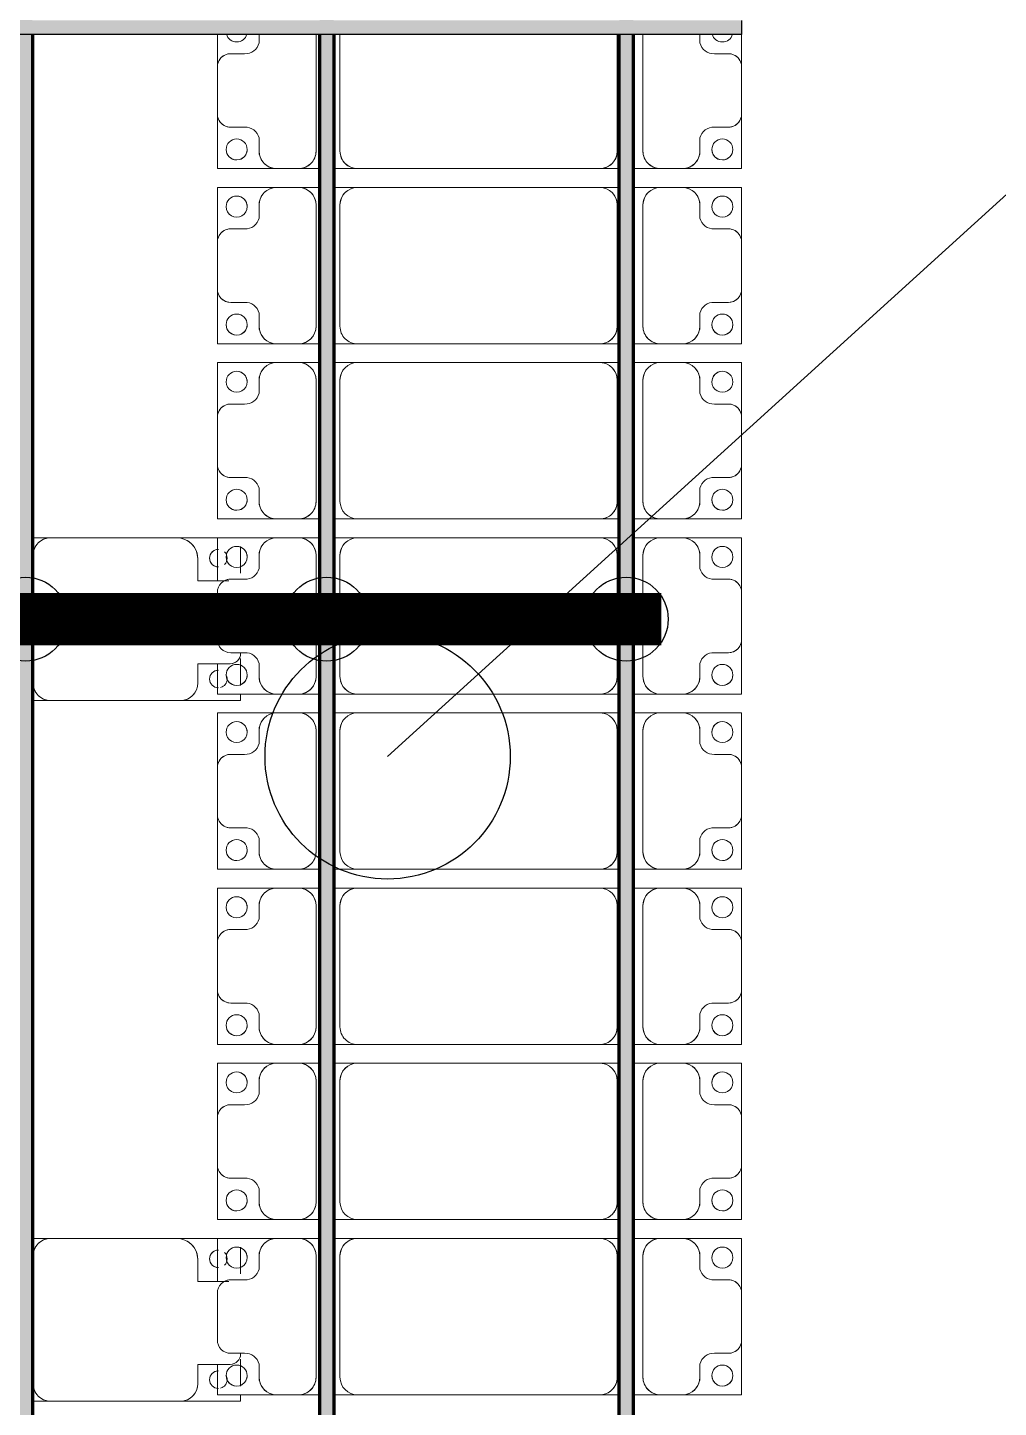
# Model space of a CAD drawing. Header units: millimetres. Extents: x -268744 to 115753, y -96240 to -10461.
# Drawn here: x 32876 to 35647, y -38566 to -34627 of the extents above; entities that cross this region are included whole.
import ezdxf

# ---------------------------------------------------------------- set-up
doc = ezdxf.new("R2010")
doc.units = ezdxf.units.MM
doc.layers.add('A-GENM', color=13, linetype='Continuous', lineweight=9)
doc.layers.add('S-BEAM', color=12, linetype='Continuous', lineweight=9)
for name, color, linetype in [('GC-BICH NEO', 6, 'Continuous'), ('GC-DAY NEO', 5, 'Continuous'), ('GC-HOP 40x60 GIA CUONG', 1, 'Continuous')]:
    doc.layers.add(name, color=color, linetype=linetype)

# ---------------------------------------------------------------- blocks, each defined once
blk = doc.blocks.new('Dầm C52 - Hộp 40x60-V24-KHUNG KẾT CẤU BÈ PIN 1')
at = {"layer": 'S-BEAM', "lineweight": 25}
blk.add_hatch(color=4, dxfattribs=at).paths.add_polyline_path([(-145811, -20), (145811, -20), (145811, 20), (-145811, 20)])
at = {"layer": 'S-BEAM', "color": 4, "lineweight": 25}
for p, q in [((145811, 20), (145811, -20)), ((145811, -20), (-145811, -20))]:
    blk.add_line(p, q, dxfattribs=at)
blk = doc.blocks.new('Dai phaodi lai - DẢI PHAO ĐI LẠI-V77-KHUNG KẾT CẤU BÈ PIN 1')
at = {"layer": 'A-GENM', "color": 7}
for p, q in [((14340.1, 748.4), (14433.1, 748.4)), ((14433.1, 748.4), (14340.1, 748.4)), ((14566.9, 748.4), (14433.1, 748.4)), ((14566.9, 748.4), (14723.2, 748.4)), ((14723.2, 748.4), (14566.9, 748.4)), ((14723.2, 748.4), (14723.2, 579.3)), ((14723.2, 579.3), (14723.2, 748.4)), ((14776.8, 748.4), (14933.1, 748.4)), ((14776.8, 579.3), (14776.8, 748.4)), ((14776.8, 748.4), (14776.8, 579.3)), ((14933.1, 748.4), (14776.8, 748.4)), ((15066.9, 748.4), (14933.1, 748.4)), ((15066.9, 748.4), (15223.2, 748.4)), ((15223.2, 748.4), (15066.9, 748.4)), ((15223.2, 748.4), (15223.2, 579.3)), ((15223.2, 579.3), (15223.2, 748.4)), ((15276.8, 748.4), (15433.1, 748.4)), ((15276.8, 579.3), (15276.8, 748.4)), ((15276.8, 748.4), (15276.8, 579.3)), ((15433.1, 748.4), (15276.8, 748.4)), ((15566.9, 748.4), (15433.1, 748.4)), ((15566.9, 748.4), (15723.2, 748.4)), ((15716.7, 748.4), (15566.9, 748.4)), ((15723.2, 748.4), (15723.2, 579.3)), ((15723.2, 579.3), (15723.2, 748.4)), ((15776.8, 748.4), (15933.1, 748.4)), ((15776.8, 579.3), (15776.8, 748.4)), ((15776.8, 748.4), (15776.8, 579.3)), ((15933.1, 748.4), (15776.8, 748.4)), ((16066.9, 748.4), (15933.1, 748.4)), ((16066.9, 748.4), (16223.2, 748.4)), ((16223.2, 748.4), (16066.9, 748.4)), ((16223.2, 748.4), (16223.2, 579.3)), ((16223.2, 579.3), (16223.2, 748.4)), ((16276.8, 748.4), (16433.1, 748.4)), ((16276.8, 579.3), (16276.8, 748.4)), ((16276.8, 748.4), (16276.8, 579.3)), ((16433.1, 748.4), (16276.8, 748.4)), ((16566.9, 748.4), (16433.1, 748.4)), ((16566.9, 748.4), (16723.2, 748.4)), ((16723.2, 748.4), (16566.9, 748.4)), ((16723.2, 748.4), (16723.2, 579.3)), ((16723.2, 579.3), (16723.2, 748.4)), ((16776.8, 748.4), (16933.1, 748.4)), ((16776.8, 579.3), (16776.8, 748.4)), ((16776.8, 748.4), (16776.8, 579.3)), ((16933.1, 748.4), (16776.8, 748.4)), ((17066.9, 748.4), (16933.1, 748.4)), ((17066.9, 748.4), (17223.2, 748.4)), ((17223.2, 748.4), (17066.9, 748.4)), ((17223.2, 748.4), (17223.2, 579.3)), ((17223.2, 579.3), (17223.2, 748.4)), ((17276.8, 748.4), (17433.1, 748.4)), ((17276.8, 579.3), (17276.8, 748.4)), ((17276.8, 748.4), (17276.8, 579.3)), ((17433.1, 748.4), (17276.8, 748.4)), ((17566.9, 748.4), (17433.1, 748.4)), ((17566.9, 748.4), (17723.2, 748.4)), ((17723.2, 748.4), (17566.9, 748.4)), ((17723.2, 748.4), (17723.2, 579.3)), ((17723.2, 579.3), (17723.2, 748.4)), ((17776.8, 748.4), (17933.1, 748.4)), ((17776.8, 579.3), (17776.8, 748.4)), ((17776.8, 748.4), (17776.8, 579.3)), ((17933.1, 748.4), (17776.8, 748.4)), ((18066.9, 748.4), (17933.1, 748.4)), ((18066.9, 748.4), (18223.2, 748.4)), ((18223.2, 748.4), (18066.9, 748.4)), ((18223.2, 748.4), (18223.2, 579.3)), ((18223.2, 579.3), (18223.2, 748.4)), ((14395.1, 710.4), (14395.1, 670.7)), ((14604.9, 670.7), (14604.9, 710.4)), ((14895.1, 710.4), (14895.1, 670.7)), ((15104.9, 670.7), (15104.9, 710.4)), ((15395.1, 710.4), (15395.1, 670.7)), ((15604.9, 670.7), (15604.9, 710.4)), ((15895.1, 710.4), (15895.1, 670.7)), ((16104.9, 670.7), (16104.9, 710.4)), ((16395.1, 710.4), (16395.1, 670.7)), ((16604.9, 670.7), (16604.9, 710.4)), ((16895.1, 710.4), (16895.1, 670.7)), ((17104.9, 670.7), (17104.9, 710.4)), ((17395.1, 710.4), (17395.1, 670.7)), ((17604.9, 670.7), (17604.9, 710.4)), ((17895.1, 710.4), (17895.1, 670.7)), ((18104.9, 670.7), (18104.9, 710.4)), ((14364.3, 629.3), (14340.1, 629.3)), ((14673.2, 629.3), (14635.7, 629.3)), ((14864.3, 629.3), (14826.8, 629.3)), ((15173.2, 629.3), (15135.7, 629.3)), ((15364.3, 629.3), (15326.8, 629.3)), ((15673.2, 629.3), (15635.7, 629.3)), ((15864.3, 629.3), (15826.8, 629.3)), ((16173.2, 629.3), (16135.7, 629.3)), ((16364.3, 629.3), (16326.8, 629.3)), ((16673.2, 629.3), (16635.7, 629.3)), ((16864.3, 629.3), (16826.8, 629.3)), ((17173.2, 629.3), (17135.7, 629.3)), ((17364.3, 629.3), (17326.8, 629.3)), ((17673.2, 629.3), (17635.7, 629.3)), ((17864.3, 629.3), (17826.8, 629.3)), ((18173.2, 629.3), (18135.7, 629.3)), ((14723.2, 516.7), (14723.2, 579.3)), ((14776.8, 579.3), (14776.8, 516.7)), ((15223.2, 516.7), (15223.2, 579.3)), ((15276.8, 579.3), (15276.8, 516.7)), ((15723.2, 516.7), (15723.2, 579.3)), ((15776.8, 579.3), (15776.8, 516.7)), ((16223.2, 516.7), (16223.2, 579.3)), ((16276.8, 579.3), (16276.8, 516.7)), ((16723.2, 516.7), (16723.2, 579.3)), ((16776.8, 579.3), (16776.8, 516.7)), ((17223.2, 516.7), (17223.2, 579.3)), ((17276.8, 579.3), (17276.8, 516.7)), ((17723.2, 516.7), (17723.2, 579.3)), ((17776.8, 579.3), (17776.8, 516.7)), ((18223.2, 516.7), (18223.2, 579.3)), ((14723.2, 516.7), (14723.2, 438.7)), ((14723.2, 516.7), (14723.2, 438.7)), ((14776.8, 438.7), (14776.8, 516.7)), ((14776.8, 438.7), (14776.8, 516.7)), ((15223.2, 516.7), (15223.2, 438.7)), ((15223.2, 516.7), (15223.2, 438.7)), ((15276.8, 438.7), (15276.8, 516.7)), ((15276.8, 438.7), (15276.8, 516.7)), ((15723.2, 516.7), (15723.2, 438.7)), ((15723.2, 516.7), (15723.2, 438.7)), ((15776.8, 438.7), (15776.8, 516.7)), ((15776.8, 438.7), (15776.8, 516.7)), ((16223.2, 516.7), (16223.2, 438.7)), ((16223.2, 516.7), (16223.2, 438.7)), ((16276.8, 438.7), (16276.8, 516.7)), ((16276.8, 438.7), (16276.8, 516.7)), ((16723.2, 516.7), (16723.2, 438.7)), ((16723.2, 516.7), (16723.2, 438.7)), ((16776.8, 438.7), (16776.8, 516.7)), ((16776.8, 438.7), (16776.8, 516.7)), ((17223.2, 516.7), (17223.2, 438.7)), ((17223.2, 516.7), (17223.2, 438.7)), ((17276.8, 438.7), (17276.8, 516.7)), ((17276.8, 438.7), (17276.8, 516.7)), ((17723.2, 516.7), (17723.2, 438.7)), ((17723.2, 516.7), (17723.2, 438.7)), ((17776.8, 438.7), (17776.8, 516.7)), ((17776.8, 438.7), (17776.8, 516.7)), ((18223.2, 516.7), (18223.2, 438.7)), ((18223.2, 516.7), (18223.2, 438.7)), ((14340.1, 466.7), (14673.2, 466.7)), ((14826.8, 466.7), (15173.2, 466.7)), ((15326.8, 466.7), (15673.2, 466.7)), ((15826.8, 466.7), (16173.2, 466.7)), ((16326.8, 466.7), (16673.2, 466.7)), ((16826.8, 466.7), (17173.2, 466.7)), ((17326.8, 466.7), (17673.2, 466.7)), ((17826.8, 466.7), (18173.2, 466.7)), ((14723.2, 398.7), (14723.2, 343.3)), ((14723.2, 398.7), (14723.2, 343.3)), ((14776.8, 343.3), (14776.8, 398.7)), ((14776.8, 343.3), (14776.8, 398.7)), ((15223.2, 398.7), (15223.2, 343.3)), ((15223.2, 398.7), (15223.2, 343.3)), ((15276.8, 343.3), (15276.8, 398.7)), ((15276.8, 343.3), (15276.8, 398.7)), ((15723.2, 398.7), (15723.2, 343.3)), ((15723.2, 398.7), (15723.2, 343.3)), ((15776.8, 343.3), (15776.8, 398.7)), ((15776.8, 343.3), (15776.8, 398.7)), ((16223.2, 398.7), (16223.2, 343.3)), ((16223.2, 398.7), (16223.2, 343.3)), ((16276.8, 343.3), (16276.8, 398.7)), ((16276.8, 343.3), (16276.8, 398.7)), ((16723.2, 398.7), (16723.2, 343.3)), ((16723.2, 398.7), (16723.2, 343.3)), ((16776.8, 343.3), (16776.8, 398.7)), ((16776.8, 343.3), (16776.8, 398.7)), ((17223.2, 398.7), (17223.2, 343.3)), ((17223.2, 398.7), (17223.2, 343.3)), ((17276.8, 343.3), (17276.8, 398.7)), ((17276.8, 343.3), (17276.8, 398.7)), ((17723.2, 398.7), (17723.2, 343.3)), ((17723.2, 398.7), (17723.2, 343.3)), ((17776.8, 343.3), (17776.8, 398.7)), ((17776.8, 343.3), (17776.8, 398.7)), ((18223.2, 398.7), (18223.2, 343.3)), ((18223.2, 398.7), (18223.2, 343.3)), ((14673.2, 393.3), (14340.1, 393.3)), ((15173.2, 393.3), (14826.8, 393.3)), ((15673.2, 393.3), (15326.8, 393.3)), ((16173.2, 393.3), (15826.8, 393.3)), ((16673.2, 393.3), (16326.8, 393.3)), ((17173.2, 393.3), (16826.8, 393.3)), ((17673.2, 393.3), (17326.8, 393.3)), ((18173.2, 393.3), (17826.8, 393.3)), ((14723.2, -348.3), (14723.2, 343.3)), ((14776.8, 343.3), (14776.8, -348.3)), ((15223.2, -348.3), (15223.2, 343.3)), ((15276.8, 343.3), (15276.8, -348.3)), ((15723.2, -348.3), (15723.2, 343.3)), ((15776.8, 343.3), (15776.8, -348.3)), ((16223.2, -348.3), (16223.2, 343.3)), ((16276.8, 343.3), (16276.8, -348.3)), ((16723.2, -348.3), (16723.2, 343.3)), ((16776.8, 343.3), (16776.8, -348.3)), ((17223.2, -348.3), (17223.2, 343.3)), ((17276.8, 343.3), (17276.8, -348.3)), ((17723.2, -348.3), (17723.2, 343.3)), ((17776.8, 343.3), (17776.8, -348.3)), ((18223.2, -348.3), (18223.2, 343.3)), ((14723.2, -348.3), (14723.2, -416.3)), ((14723.2, -348.3), (14723.2, -416.3)), ((14776.8, -416.3), (14776.8, -348.3)), ((14776.8, -416.3), (14776.8, -348.3)), ((15223.2, -348.3), (15223.2, -416.3)), ((15223.2, -348.3), (15223.2, -416.3)), ((15276.8, -416.3), (15276.8, -348.3)), ((15276.8, -416.3), (15276.8, -348.3)), ((15723.2, -348.3), (15723.2, -416.3)), ((15723.2, -348.3), (15723.2, -416.3)), ((15776.8, -416.3), (15776.8, -348.3)), ((15776.8, -416.3), (15776.8, -348.3)), ((16223.2, -348.3), (16223.2, -416.3)), ((16223.2, -348.3), (16223.2, -416.3)), ((16276.8, -416.3), (16276.8, -348.3)), ((16276.8, -416.3), (16276.8, -348.3)), ((16723.2, -348.3), (16723.2, -416.3)), ((16723.2, -348.3), (16723.2, -416.3)), ((16776.8, -416.3), (16776.8, -348.3)), ((16776.8, -416.3), (16776.8, -348.3)), ((17223.2, -348.3), (17223.2, -416.3)), ((17223.2, -348.3), (17223.2, -416.3)), ((17276.8, -416.3), (17276.8, -348.3)), ((17276.8, -416.3), (17276.8, -348.3)), ((17723.2, -348.3), (17723.2, -416.3)), ((17723.2, -348.3), (17723.2, -416.3)), ((17776.8, -416.3), (17776.8, -348.3)), ((17776.8, -416.3), (17776.8, -348.3)), ((18223.2, -348.3), (18223.2, -416.3)), ((18223.2, -348.3), (18223.2, -416.3)), ((14340.1, -398.3), (14673.2, -398.3)), ((14826.8, -398.3), (15173.2, -398.3)), ((15326.8, -398.3), (15673.2, -398.3)), ((15826.8, -398.3), (16173.2, -398.3)), ((16326.8, -398.3), (16673.2, -398.3)), ((16826.8, -398.3), (17173.2, -398.3)), ((17326.8, -398.3), (17673.2, -398.3)), ((17826.8, -398.3), (18173.2, -398.3)), ((14673.2, -466.7), (14340.1, -466.7)), ((14723.2, -456.3), (14723.2, -516.7)), ((14723.2, -456.3), (14723.2, -516.7)), ((14776.8, -516.7), (14776.8, -456.3)), ((14776.8, -516.7), (14776.8, -456.3)), ((15173.2, -466.7), (14826.8, -466.7)), ((15223.2, -456.3), (15223.2, -516.7)), ((15223.2, -456.3), (15223.2, -516.7)), ((15276.8, -516.7), (15276.8, -456.3)), ((15276.8, -516.7), (15276.8, -456.3)), ((15673.2, -466.7), (15326.8, -466.7)), ((15723.2, -456.3), (15723.2, -516.7)), ((15723.2, -456.3), (15723.2, -516.7)), ((15776.8, -516.7), (15776.8, -456.3)), ((15776.8, -516.7), (15776.8, -456.3)), ((16173.2, -466.7), (15826.8, -466.7)), ((16223.2, -456.3), (16223.2, -516.7)), ((16223.2, -456.3), (16223.2, -516.7)), ((16276.8, -516.7), (16276.8, -456.3)), ((16276.8, -516.7), (16276.8, -456.3)), ((16673.2, -466.7), (16326.8, -466.7)), ((16723.2, -456.3), (16723.2, -516.7)), ((16723.2, -456.3), (16723.2, -516.7)), ((16776.8, -516.7), (16776.8, -456.3)), ((16776.8, -516.7), (16776.8, -456.3)), ((17173.2, -466.7), (16826.8, -466.7)), ((17223.2, -456.3), (17223.2, -516.7)), ((17223.2, -456.3), (17223.2, -516.7)), ((17276.8, -516.7), (17276.8, -456.3)), ((17276.8, -516.7), (17276.8, -456.3)), ((17673.2, -466.7), (17326.8, -466.7)), ((17723.2, -456.3), (17723.2, -516.7)), ((17723.2, -456.3), (17723.2, -516.7)), ((17776.8, -516.7), (17776.8, -456.3)), ((17776.8, -516.7), (17776.8, -456.3)), ((18173.2, -466.7), (17826.8, -466.7)), ((18223.2, -456.3), (18223.2, -516.7)), ((18223.2, -456.3), (18223.2, -516.7)), ((14723.2, -579.3), (14723.2, -516.7)), ((14776.8, -516.7), (14776.8, -579.3)), ((15223.2, -579.3), (15223.2, -516.7)), ((15276.8, -516.7), (15276.8, -579.3)), ((15723.2, -579.3), (15723.2, -516.7)), ((15776.8, -516.7), (15776.8, -579.3)), ((16223.2, -579.3), (16223.2, -516.7)), ((16276.8, -516.7), (16276.8, -579.3)), ((16723.2, -579.3), (16723.2, -516.7)), ((16776.8, -516.7), (16776.8, -579.3)), ((17223.2, -579.3), (17223.2, -516.7)), ((17276.8, -516.7), (17276.8, -579.3)), ((17723.2, -579.3), (17723.2, -516.7)), ((17776.8, -516.7), (17776.8, -579.3)), ((18223.2, -579.3), (18223.2, -516.7)), ((14723.2, -579.3), (14723.2, -748.4)), ((14723.2, -748.4), (14723.2, -579.3)), ((14776.8, -748.4), (14776.8, -579.3)), ((14776.8, -579.3), (14776.8, -748.4)), ((15223.2, -579.3), (15223.2, -748.4)), ((15223.2, -748.4), (15223.2, -579.3)), ((15276.8, -748.4), (15276.8, -579.3)), ((15276.8, -579.3), (15276.8, -748.4)), ((15723.2, -579.3), (15723.2, -748.4)), ((15723.2, -748.4), (15723.2, -579.3)), ((15776.8, -748.4), (15776.8, -579.3)), ((15776.8, -579.3), (15776.8, -748.4)), ((16223.2, -579.3), (16223.2, -748.4)), ((16223.2, -748.4), (16223.2, -579.3)), ((16276.8, -748.4), (16276.8, -579.3)), ((16276.8, -579.3), (16276.8, -748.4)), ((16723.2, -579.3), (16723.2, -748.4)), ((16723.2, -748.4), (16723.2, -579.3)), ((16776.8, -748.4), (16776.8, -579.3)), ((16776.8, -579.3), (16776.8, -748.4)), ((17223.2, -579.3), (17223.2, -748.4)), ((17223.2, -748.4), (17223.2, -579.3)), ((17276.8, -748.4), (17276.8, -579.3)), ((17276.8, -579.3), (17276.8, -748.4)), ((17723.2, -579.3), (17723.2, -748.4)), ((17723.2, -748.4), (17723.2, -579.3)), ((17776.8, -748.4), (17776.8, -579.3)), ((17776.8, -579.3), (17776.8, -748.4)), ((18223.2, -579.3), (18223.2, -748.4)), ((18223.2, -748.4), (18223.2, -579.3)), ((14340.1, -629.3), (14364.3, -629.3)), ((14635.7, -629.3), (14673.2, -629.3)), ((14826.8, -629.3), (14864.3, -629.3)), ((15135.7, -629.3), (15173.2, -629.3)), ((15326.8, -629.3), (15364.3, -629.3)), ((15635.7, -629.3), (15673.2, -629.3)), ((15826.8, -629.3), (15864.3, -629.3)), ((16135.7, -629.3), (16173.2, -629.3)), ((16326.8, -629.3), (16364.3, -629.3)), ((16635.7, -629.3), (16673.2, -629.3)), ((16826.8, -629.3), (16864.3, -629.3)), ((17135.7, -629.3), (17173.2, -629.3)), ((17326.8, -629.3), (17364.3, -629.3)), ((17635.7, -629.3), (17673.2, -629.3)), ((17826.8, -629.3), (17864.3, -629.3)), ((18135.7, -629.3), (18173.2, -629.3)), ((14395.1, -670.7), (14395.1, -710.4)), ((14604.9, -710.4), (14604.9, -670.7)), ((14895.1, -670.7), (14895.1, -710.4)), ((15104.9, -710.4), (15104.9, -670.7)), ((15395.1, -670.7), (15395.1, -710.4)), ((15604.9, -710.4), (15604.9, -670.7)), ((15895.1, -670.7), (15895.1, -710.4)), ((16104.9, -710.4), (16104.9, -670.7)), ((16395.1, -670.7), (16395.1, -710.4)), ((16604.9, -710.4), (16604.9, -670.7)), ((16895.1, -670.7), (16895.1, -710.4)), ((17104.9, -710.4), (17104.9, -670.7)), ((17395.1, -670.7), (17395.1, -710.4)), ((17604.9, -710.4), (17604.9, -670.7)), ((17895.1, -670.7), (17895.1, -710.4)), ((18104.9, -710.4), (18104.9, -670.7)), ((14433.1, -748.4), (14340.1, -748.4)), ((14340.1, -748.4), (14433.1, -748.4)), ((14433.1, -748.4), (14566.9, -748.4)), ((14723.2, -748.4), (14566.9, -748.4)), ((14566.9, -748.4), (14723.2, -748.4)), ((14933.1, -748.4), (14776.8, -748.4)), ((14776.8, -748.4), (14933.1, -748.4)), ((14933.1, -748.4), (15066.9, -748.4)), ((15223.2, -748.4), (15066.9, -748.4)), ((15066.9, -748.4), (15223.2, -748.4)), ((15433.1, -748.4), (15276.8, -748.4)), ((15276.8, -748.4), (15433.1, -748.4)), ((15433.1, -748.4), (15566.9, -748.4)), ((15723.2, -748.4), (15566.9, -748.4)), ((15566.9, -748.4), (15716.7, -748.4)), ((15900.1, -748.4), (15776.8, -748.4)), ((15776.8, -748.4), (15900.1, -748.4)), ((15933.1, -748.4), (16066.9, -748.4)), ((16223.2, -748.4), (16136.6, -748.4)), ((16136.6, -748.4), (16223.2, -748.4)), ((16433.1, -748.4), (16276.8, -748.4)), ((16276.8, -748.4), (16433.1, -748.4)), ((16433.1, -748.4), (16566.9, -748.4)), ((16723.2, -748.4), (16566.9, -748.4)), ((16566.9, -748.4), (16723.2, -748.4)), ((16933.1, -748.4), (16776.8, -748.4)), ((16776.8, -748.4), (16933.1, -748.4)), ((16933.1, -748.4), (17066.9, -748.4)), ((17223.2, -748.4), (17066.9, -748.4)), ((17066.9, -748.4), (17223.2, -748.4)), ((17433.1, -748.4), (17276.8, -748.4)), ((17276.8, -748.4), (17433.1, -748.4)), ((17433.1, -748.4), (17566.9, -748.4)), ((17723.2, -748.4), (17566.9, -748.4)), ((17566.9, -748.4), (17723.2, -748.4)), ((17900.1, -748.4), (17776.8, -748.4)), ((17776.8, -748.4), (17900.1, -748.4)), ((17933.1, -748.4), (18066.9, -748.4)), ((18223.2, -748.4), (18136.6, -748.4)), ((18136.6, -748.4), (18223.2, -748.4))]:
    blk.add_line(p, q, dxfattribs=at)
for centre, radius, start, end in [((14433.1, 710.4), 38, 90, 180), ((14433.1, 710.4), 38, 90, 180), ((14433.1, 710.4), 38, 90, 105), ((14433.1, 710.4), 38, 90, 105), ((14566.9, 710.4), 38, 360, 90), ((14566.9, 710.4), 38, 75, 90), ((14566.9, 710.4), 38, 360, 90), ((14566.9, 710.4), 38, 75, 90), ((14933.1, 710.4), 38, 90, 180), ((14933.1, 710.4), 38, 90, 180), ((14933.1, 710.4), 38, 90, 105), ((14933.1, 710.4), 38, 90, 105), ((15066.9, 710.4), 38, 360, 90), ((15066.9, 710.4), 38, 75, 90), ((15066.9, 710.4), 38, 360, 90), ((15066.9, 710.4), 38, 75, 90), ((15433.1, 710.4), 38, 90, 180), ((15433.1, 710.4), 38, 90, 180), ((15433.1, 710.4), 38, 90, 105), ((15433.1, 710.4), 38, 90, 105), ((15566.9, 710.4), 38, 360, 90), ((15566.9, 710.4), 38, 75, 90), ((15566.9, 710.4), 38, 360, 90), ((15566.9, 710.4), 38, 75, 90), ((15933.1, 710.4), 38, 90, 180), ((15933.1, 710.4), 38, 90, 180), ((15933.1, 710.4), 38, 90, 105), ((15933.1, 710.4), 38, 90, 105), ((16066.9, 710.4), 38, 0, 90), ((16066.9, 710.4), 38, 75, 90), ((16066.9, 710.4), 38, 0, 90), ((16066.9, 710.4), 38, 75, 90), ((16433.1, 710.4), 38, 90, 180), ((16433.1, 710.4), 38, 90, 180), ((16433.1, 710.4), 38, 90, 105), ((16433.1, 710.4), 38, 90, 105), ((16566.9, 710.4), 38, 0, 90), ((16566.9, 710.4), 38, 75, 90), ((16566.9, 710.4), 38, 0, 90), ((16566.9, 710.4), 38, 75, 90), ((16933.1, 710.4), 38, 90, 180), ((16933.1, 710.4), 38, 90, 180), ((16933.1, 710.4), 38, 90, 105), ((16933.1, 710.4), 38, 90, 105), ((17066.9, 710.4), 38, 0, 90), ((17066.9, 710.4), 38, 75, 90), ((17066.9, 710.4), 38, 0, 90), ((17066.9, 710.4), 38, 75, 90), ((17433.1, 710.4), 38, 90, 180), ((17433.1, 710.4), 38, 90, 180), ((17433.1, 710.4), 38, 90, 105), ((17433.1, 710.4), 38, 90, 105), ((17566.9, 710.4), 38, 0, 90), ((17566.9, 710.4), 38, 75, 90), ((17566.9, 710.4), 38, 0, 90), ((17566.9, 710.4), 38, 75, 90), ((17933.1, 710.4), 38, 90, 180), ((17933.1, 710.4), 38, 90, 180), ((17933.1, 710.4), 38, 90, 105), ((17933.1, 710.4), 38, 90, 105), ((18066.9, 710.4), 38, 0, 90), ((18066.9, 710.4), 38, 75, 90), ((18066.9, 710.4), 38, 0, 90), ((18066.9, 710.4), 38, 75, 90), ((14331.6, 693.3), 30, 285, 75), ((14331.6, 693.3), 30, 285, 75), ((14433.1, 710.4), 38, 120, 180), ((14433.1, 710.4), 38, 120, 180), ((14566.9, 710.4), 38, 360, 60), ((14566.9, 710.4), 38, 0, 60), ((14668.4, 693.3), 30, 90, 270), ((14668.4, 693.3), 30, 90, 270), ((14668.4, 693.3), 30, 270, 90), ((14668.4, 693.3), 30, 0, 90), ((14831.6, 693.3), 30, 90, 270), ((14831.6, 693.3), 30, 90, 180), ((14831.6, 693.3), 30, 270, 90), ((14831.6, 693.3), 30, 270, 90), ((14933.1, 710.4), 38, 120, 180), ((14933.1, 710.4), 38, 120, 180), ((15066.9, 710.4), 38, 0, 60), ((15066.9, 710.4), 38, 0, 60), ((15168.4, 693.3), 30, 90, 270), ((15168.4, 693.3), 30, 90, 270), ((15168.4, 693.3), 30, 270, 90), ((15168.4, 693.3), 30, 0, 90), ((15331.6, 693.3), 30, 90, 270), ((15331.6, 693.3), 30, 90, 180), ((15331.6, 693.3), 30, 270, 90), ((15331.6, 693.3), 30, 270, 90), ((15433.1, 710.4), 38, 120, 180), ((15433.1, 710.4), 38, 120, 180), ((15566.9, 710.4), 38, 360, 60), ((15566.9, 710.4), 38, 0, 60), ((15668.4, 693.3), 30, 90, 270), ((15668.4, 693.3), 30, 90, 270), ((15668.4, 693.3), 30, 270, 90), ((15668.4, 693.3), 30, 0, 90), ((15831.6, 693.3), 30, 90, 270), ((15831.6, 693.3), 30, 90, 180), ((15831.6, 693.3), 30, 270, 90), ((15831.6, 693.3), 30, 270, 90), ((15933.1, 710.4), 38, 120, 180), ((15933.1, 710.4), 38, 120, 180), ((16066.9, 710.4), 38, 0, 60), ((16066.9, 710.4), 38, 0, 60), ((16168.4, 693.3), 30, 90, 270), ((16168.4, 693.3), 30, 90, 270), ((16168.4, 693.3), 30, 270, 90), ((16168.4, 693.3), 30, 0, 90), ((16331.6, 693.3), 30, 90, 270), ((16331.6, 693.3), 30, 90, 180), ((16331.6, 693.3), 30, 270, 90), ((16331.6, 693.3), 30, 270, 90), ((16433.1, 710.4), 38, 120, 180), ((16433.1, 710.4), 38, 120, 180), ((16566.9, 710.4), 38, 0, 60), ((16566.9, 710.4), 38, 0, 60), ((16668.4, 693.3), 30, 90, 270), ((16668.4, 693.3), 30, 90, 270), ((16668.4, 693.3), 30, 270, 90), ((16668.4, 693.3), 30, 0, 90), ((16831.6, 693.3), 30, 90, 270), ((16831.6, 693.3), 30, 90, 180), ((16831.6, 693.3), 30, 270, 90), ((16831.6, 693.3), 30, 270, 90), ((16933.1, 710.4), 38, 120, 180), ((16933.1, 710.4), 38, 120, 180), ((17066.9, 710.4), 38, 0, 60), ((17066.9, 710.4), 38, 0, 60), ((17168.4, 693.3), 30, 90, 270), ((17168.4, 693.3), 30, 90, 270), ((17168.4, 693.3), 30, 270, 90), ((17168.4, 693.3), 30, 0, 90), ((17331.6, 693.3), 30, 90, 270), ((17331.6, 693.3), 30, 90, 180), ((17331.6, 693.3), 30, 270, 90), ((17331.6, 693.3), 30, 270, 90), ((17433.1, 710.4), 38, 120, 180), ((17433.1, 710.4), 38, 120, 180), ((17566.9, 710.4), 38, 0, 60), ((17566.9, 710.4), 38, 0, 60), ((17668.4, 693.3), 30, 90, 270), ((17668.4, 693.3), 30, 90, 270), ((17668.4, 693.3), 30, 270, 90), ((17668.4, 693.3), 30, 0, 90), ((17831.6, 693.3), 30, 90, 270), ((17831.6, 693.3), 30, 90, 180), ((17831.6, 693.3), 30, 270, 90), ((17831.6, 693.3), 30, 270, 90), ((17933.1, 710.4), 38, 120, 180), ((17933.1, 710.4), 38, 120, 180), ((18066.9, 710.4), 38, 0, 60), ((18066.9, 710.4), 38, 0, 60), ((18168.4, 693.3), 30, 90, 270), ((18168.4, 693.3), 30, 90, 270), ((18168.4, 693.3), 30, 270, 90), ((18168.4, 693.3), 30, 0, 90), ((14355.2, 668.2), 40, 283.1885, 3.5081), ((14644.8, 668.2), 40, 176.4919, 256.8115), ((14668.4, 693.3), 30, 270, 345), ((14831.6, 693.3), 30, 195, 270), ((14855.2, 668.2), 40, 283.1885, 3.5081), ((15144.8, 668.2), 40, 176.4919, 256.8115), ((15168.4, 693.3), 30, 270, 345), ((15331.6, 693.3), 30, 195, 270), ((15355.2, 668.2), 40, 283.1885, 3.5081), ((15644.8, 668.2), 40, 176.4919, 256.8115), ((15668.4, 693.3), 30, 270, 345), ((15831.6, 693.3), 30, 195, 270), ((15855.2, 668.2), 40, 283.1885, 3.5081), ((16144.8, 668.2), 40, 176.4919, 256.8115), ((16168.4, 693.3), 30, 270, 345), ((16331.6, 693.3), 30, 195, 270), ((16355.2, 668.2), 40, 283.1885, 3.5081), ((16644.8, 668.2), 40, 176.4919, 256.8115), ((16668.4, 693.3), 30, 270, 345), ((16831.6, 693.3), 30, 195, 270), ((16855.2, 668.2), 40, 283.1885, 3.5081), ((17144.8, 668.2), 40, 176.4919, 256.8115), ((17168.4, 693.3), 30, 270, 345), ((17331.6, 693.3), 30, 195, 270), ((17355.2, 668.2), 40, 283.1885, 3.5081), ((17644.8, 668.2), 40, 176.4919, 256.8115), ((17668.4, 693.3), 30, 270, 345), ((17831.6, 693.3), 30, 195, 270), ((17855.2, 668.2), 40, 283.1885, 3.5081), ((18144.8, 668.2), 40, 176.4919, 256.8115), ((18168.4, 693.3), 30, 270, 345), ((14673.2, 579.3), 50, 360, 90), ((14673.2, 579.3), 50, 15, 90), ((14826.8, 579.3), 50, 90, 180), ((14826.8, 579.3), 50, 90, 165), ((15173.2, 579.3), 50, 0, 90), ((15173.2, 579.3), 50, 15, 90), ((15326.8, 579.3), 50, 90, 180), ((15326.8, 579.3), 50, 90, 165), ((15673.2, 579.3), 50, 0, 90), ((15673.2, 579.3), 50, 15, 90), ((15826.8, 579.3), 50, 90, 180), ((15826.8, 579.3), 50, 90, 165), ((16173.2, 579.3), 50, 0, 90), ((16173.2, 579.3), 50, 15, 84.0458), ((16326.8, 579.3), 50, 90, 180), ((16326.8, 579.3), 50, 90, 165), ((16673.2, 579.3), 50, 0, 90), ((16673.2, 579.3), 50, 15, 90), ((16826.8, 579.3), 50, 90, 180), ((16826.8, 579.3), 50, 90, 165), ((17173.2, 579.3), 50, 360, 90), ((17173.2, 579.3), 50, 15, 90), ((17326.8, 579.3), 50, 90, 180), ((17326.8, 579.3), 50, 90, 165), ((17673.2, 579.3), 50, 0, 90), ((17673.2, 579.3), 50, 15, 90), ((17826.8, 579.3), 50, 90, 180), ((17826.8, 579.3), 50, 90, 165), ((18173.2, 579.3), 50, 0, 90), ((18173.2, 579.3), 50, 15, 90), ((14673.2, 516.7), 50, 270, 0), ((14826.8, 516.7), 50, 180, 270), ((15173.2, 516.7), 50, 270, 0), ((15326.8, 516.7), 50, 180, 270), ((15673.2, 516.7), 50, 270, 0), ((15826.8, 516.7), 50, 180, 270), ((16173.2, 516.7), 50, 270, 360), ((16326.8, 516.7), 50, 180, 270), ((16673.2, 516.7), 50, 270, 360), ((16826.8, 516.7), 50, 180, 270), ((17173.2, 516.7), 50, 270, 360), ((17326.8, 516.7), 50, 180, 270), ((17673.2, 516.7), 50, 270, 0), ((17826.8, 516.7), 50, 180, 270), ((18173.2, 516.7), 50, 270, 0), ((14673.2, 516.7), 50, 270, 345), ((14826.8, 516.7), 50, 195, 270), ((15173.2, 516.7), 50, 270, 345), ((15326.8, 516.7), 50, 195, 270), ((15673.2, 516.7), 50, 270, 345), ((15826.8, 516.7), 50, 195, 270), ((16173.2, 516.7), 50, 275.9542, 345), ((16326.8, 516.7), 50, 195, 270), ((16673.2, 516.7), 50, 270, 345), ((16826.8, 516.7), 50, 195, 270), ((17173.2, 516.7), 50, 270, 345), ((17326.8, 516.7), 50, 195, 270), ((17673.2, 516.7), 50, 270, 345), ((17826.8, 516.7), 50, 195, 270), ((18173.2, 516.7), 50, 270, 345), ((14673.2, 343.3), 50, 0, 90), ((14673.2, 343.3), 50, 360, 75), ((14826.8, 343.3), 50, 90, 180), ((14826.8, 343.3), 50, 150, 180), ((14826.8, 343.3), 50, 105, 135), ((15173.2, 343.3), 50, 0, 90), ((15173.2, 343.3), 50, 360, 75), ((15326.8, 343.3), 50, 90, 180), ((15326.8, 343.3), 50, 150, 180), ((15326.8, 343.3), 50, 105, 135), ((15673.2, 343.3), 50, 360, 90), ((15673.2, 343.3), 50, 360, 75), ((15826.8, 343.3), 50, 90, 180), ((15826.8, 343.3), 50, 150, 180), ((15826.8, 343.3), 50, 105, 135), ((16173.2, 343.3), 50, 0, 90), ((16173.2, 343.3), 50, 360, 75), ((16326.8, 343.3), 50, 90, 180), ((16326.8, 343.3), 50, 150, 180), ((16326.8, 343.3), 50, 105, 135), ((16673.2, 343.3), 50, 0, 90), ((16673.2, 343.3), 50, 360, 75), ((16826.8, 343.3), 50, 90, 180), ((16826.8, 343.3), 50, 150, 180), ((16826.8, 343.3), 50, 105, 135), ((17173.2, 343.3), 50, 0, 90), ((17173.2, 343.3), 50, 360, 75), ((17326.8, 343.3), 50, 90, 180), ((17326.8, 343.3), 50, 150, 180), ((17326.8, 343.3), 50, 105, 135), ((17673.2, 343.3), 50, 360, 90), ((17673.2, 343.3), 50, 360, 75), ((17826.8, 343.3), 50, 90, 180), ((17826.8, 343.3), 50, 150, 180), ((17826.8, 343.3), 50, 105, 135), ((18173.2, 343.3), 50, 360, 90), ((18173.2, 343.3), 50, 360, 75), ((14673.2, -348.3), 50, 270, 0), ((14673.2, -348.3), 50, 270, 360), ((14826.8, -348.3), 50, 180, 270), ((15173.2, -348.3), 50, 270, 0), ((15173.2, -348.3), 50, 270, 0), ((15326.8, -348.3), 50, 180, 270), ((15673.2, -348.3), 50, 270, 360), ((15673.2, -348.3), 50, 270, 360), ((15826.8, -348.3), 50, 180, 270), ((16173.2, -348.3), 50, 270, 360), ((16173.2, -348.3), 50, 285, 360), ((16326.8, -348.3), 50, 180, 270), ((16673.2, -348.3), 50, 270, 360), ((16673.2, -348.3), 50, 270, 360), ((16826.8, -348.3), 50, 180, 270), ((17173.2, -348.3), 50, 270, 0), ((17173.2, -348.3), 50, 270, 0), ((17326.8, -348.3), 50, 180, 270), ((17673.2, -348.3), 50, 270, 360), ((17673.2, -348.3), 50, 270, 360), ((17826.8, -348.3), 50, 180, 270), ((18173.2, -348.3), 50, 270, 360), ((18173.2, -348.3), 50, 270, 360), ((14826.8, -348.3), 50, 195, 270), ((15326.8, -348.3), 50, 195, 270), ((15826.8, -348.3), 50, 195, 270), ((16326.8, -348.3), 50, 195, 270), ((16826.8, -348.3), 50, 195, 270), ((17326.8, -348.3), 50, 195, 270), ((17826.8, -348.3), 50, 195, 270), ((14673.2, -516.7), 50, 360, 90), ((14673.2, -516.7), 50, 15, 90), ((14826.8, -516.7), 50, 90, 180), ((14826.8, -516.7), 50, 90, 165), ((15173.2, -516.7), 50, 0, 90), ((15173.2, -516.7), 50, 15, 90), ((15326.8, -516.7), 50, 90, 180), ((15326.8, -516.7), 50, 90, 165), ((15673.2, -516.7), 50, 360, 90), ((15673.2, -516.7), 50, 15, 90), ((15826.8, -516.7), 50, 90, 180), ((15826.8, -516.7), 50, 90, 165), ((16173.2, -516.7), 50, 0, 90), ((16173.2, -516.7), 50, 15, 84.0458), ((16326.8, -516.7), 50, 90, 180), ((16326.8, -516.7), 50, 90, 165), ((16673.2, -516.7), 50, 360, 90), ((16673.2, -516.7), 50, 15, 90), ((16826.8, -516.7), 50, 90, 180), ((16826.8, -516.7), 50, 90, 165), ((17173.2, -516.7), 50, 0, 90), ((17173.2, -516.7), 50, 15, 90), ((17326.8, -516.7), 50, 90, 180), ((17326.8, -516.7), 50, 90, 165), ((17673.2, -516.7), 50, 0, 90), ((17673.2, -516.7), 50, 15, 90), ((17826.8, -516.7), 50, 90, 180), ((17826.8, -516.7), 50, 90, 165), ((18173.2, -516.7), 50, 360, 90), ((18173.2, -516.7), 50, 15, 90), ((14673.2, -579.3), 50, 270, 360), ((14826.8, -579.3), 50, 180, 270), ((15173.2, -579.3), 50, 270, 360), ((15326.8, -579.3), 50, 180, 270), ((15673.2, -579.3), 50, 270, 0), ((15826.8, -579.3), 50, 180, 270), ((16173.2, -579.3), 50, 270, 360), ((16326.8, -579.3), 50, 180, 270), ((16673.2, -579.3), 50, 270, 0), ((16826.8, -579.3), 50, 180, 270), ((17173.2, -579.3), 50, 270, 0), ((17326.8, -579.3), 50, 180, 270), ((17673.2, -579.3), 50, 270, 360), ((17826.8, -579.3), 50, 180, 270), ((18173.2, -579.3), 50, 270, 360), ((14355.2, -668.2), 40, 356.4919, 76.8115), ((14644.8, -668.2), 40, 103.1885, 183.5081), ((14673.2, -579.3), 50, 270, 345), ((14826.8, -579.3), 50, 195, 270), ((14855.2, -668.2), 40, 356.4919, 76.8115), ((15144.8, -668.2), 40, 103.1885, 183.5081), ((15173.2, -579.3), 50, 270, 345), ((15326.8, -579.3), 50, 195, 270), ((15355.2, -668.2), 40, 356.4919, 76.8115), ((15644.8, -668.2), 40, 103.1885, 183.5081), ((15673.2, -579.3), 50, 270, 345), ((15826.8, -579.3), 50, 195, 270), ((15855.2, -668.2), 40, 356.4919, 76.8115), ((16144.8, -668.2), 40, 103.1885, 183.5081), ((16173.2, -579.3), 50, 275.9542, 345), ((16326.8, -579.3), 50, 195, 270), ((16355.2, -668.2), 40, 356.4919, 76.8115), ((16644.8, -668.2), 40, 103.1885, 183.5081), ((16673.2, -579.3), 50, 270, 345), ((16826.8, -579.3), 50, 195, 270), ((16855.2, -668.2), 40, 356.4919, 76.8115), ((17144.8, -668.2), 40, 103.1885, 183.5081), ((17173.2, -579.3), 50, 270, 345), ((17326.8, -579.3), 50, 195, 270), ((17355.2, -668.2), 40, 356.4919, 76.8115), ((17644.8, -668.2), 40, 103.1885, 183.5081), ((17673.2, -579.3), 50, 270, 345), ((17826.8, -579.3), 50, 195, 270), ((17855.2, -668.2), 40, 356.4919, 76.8115), ((18144.8, -668.2), 40, 103.1885, 183.5081), ((18173.2, -579.3), 50, 270, 345), ((14331.6, -693.3), 30, 285, 75), ((14331.6, -693.3), 30, 285, 75), ((14668.4, -693.3), 30, 90, 270), ((14668.4, -693.3), 30, 90, 270), ((14668.4, -693.3), 30, 270, 90), ((14668.4, -693.3), 30, 15, 90), ((14831.6, -693.3), 30, 90, 270), ((14831.6, -693.3), 30, 90, 165), ((14831.6, -693.3), 30, 270, 90), ((14831.6, -693.3), 30, 270, 90), ((15168.4, -693.3), 30, 90, 270), ((15168.4, -693.3), 30, 90, 270), ((15168.4, -693.3), 30, 270, 90), ((15168.4, -693.3), 30, 15, 90), ((15331.6, -693.3), 30, 90, 270), ((15331.6, -693.3), 30, 90, 165), ((15331.6, -693.3), 30, 270, 90), ((15331.6, -693.3), 30, 270, 90), ((15668.4, -693.3), 30, 90, 270), ((15668.4, -693.3), 30, 90, 270), ((15668.4, -693.3), 30, 270, 90), ((15668.4, -693.3), 30, 15, 90), ((15831.6, -693.3), 30, 90, 270), ((15831.6, -693.3), 30, 90, 165), ((15831.6, -693.3), 30, 270, 90), ((15831.6, -693.3), 30, 270, 90), ((16168.4, -693.3), 30, 90, 270), ((16168.4, -693.3), 30, 90, 270), ((16168.4, -693.3), 30, 270, 90), ((16168.4, -693.3), 30, 15, 90), ((16331.6, -693.3), 30, 90, 270), ((16331.6, -693.3), 30, 90, 165), ((16331.6, -693.3), 30, 270, 90), ((16331.6, -693.3), 30, 270, 90), ((16668.4, -693.3), 30, 90, 270), ((16668.4, -693.3), 30, 90, 270), ((16668.4, -693.3), 30, 270, 90), ((16668.4, -693.3), 30, 15, 90), ((16831.6, -693.3), 30, 90, 270), ((16831.6, -693.3), 30, 90, 165), ((16831.6, -693.3), 30, 270, 90), ((16831.6, -693.3), 30, 270, 90), ((17168.4, -693.3), 30, 90, 270), ((17168.4, -693.3), 30, 90, 270), ((17168.4, -693.3), 30, 270, 90), ((17168.4, -693.3), 30, 15, 90), ((17331.6, -693.3), 30, 90, 270), ((17331.6, -693.3), 30, 90, 165), ((17331.6, -693.3), 30, 270, 90), ((17331.6, -693.3), 30, 270, 90), ((17668.4, -693.3), 30, 90, 270), ((17668.4, -693.3), 30, 90, 270), ((17668.4, -693.3), 30, 270, 90), ((17668.4, -693.3), 30, 15, 90), ((17831.6, -693.3), 30, 90, 270), ((17831.6, -693.3), 30, 90, 165), ((17831.6, -693.3), 30, 270, 90), ((17831.6, -693.3), 30, 270, 90), ((18168.4, -693.3), 30, 90, 270), ((18168.4, -693.3), 30, 90, 270), ((18168.4, -693.3), 30, 270, 90), ((18168.4, -693.3), 30, 15, 90), ((14668.4, -693.3), 30, 270, 360), ((14831.6, -693.3), 30, 180, 270), ((15168.4, -693.3), 30, 270, 360), ((15331.6, -693.3), 30, 180, 270), ((15668.4, -693.3), 30, 270, 360), ((15831.6, -693.3), 30, 180, 270), ((16168.4, -693.3), 30, 270, 360), ((16331.6, -693.3), 30, 180, 270), ((16668.4, -693.3), 30, 270, 360), ((16831.6, -693.3), 30, 180, 270), ((17168.4, -693.3), 30, 270, 360), ((17331.6, -693.3), 30, 180, 270), ((17668.4, -693.3), 30, 270, 360), ((17831.6, -693.3), 30, 180, 270), ((18168.4, -693.3), 30, 270, 360), ((14433.1, -710.4), 38, 180, 270), ((14433.1, -710.4), 38, 180, 240), ((14433.1, -710.4), 38, 180, 270), ((14433.1, -710.4), 38, 180, 240), ((14433.1, -710.4), 38, 255, 270), ((14433.1, -710.4), 38, 255, 270), ((14566.9, -710.4), 38, 270, 360), ((14566.9, -710.4), 38, 270, 360), ((14566.9, -710.4), 38, 270, 285), ((14566.9, -710.4), 38, 270, 285), ((14566.9, -710.4), 38, 300, 0), ((14566.9, -710.4), 38, 300, 0), ((14933.1, -710.4), 38, 180, 270), ((14933.1, -710.4), 38, 180, 240), ((14933.1, -710.4), 38, 180, 270), ((14933.1, -710.4), 38, 180, 240), ((14933.1, -710.4), 38, 255, 270), ((14933.1, -710.4), 38, 255, 270), ((15066.9, -710.4), 38, 270, 0), ((15066.9, -710.4), 38, 270, 360), ((15066.9, -710.4), 38, 270, 285), ((15066.9, -710.4), 38, 270, 285), ((15066.9, -710.4), 38, 300, 0), ((15066.9, -710.4), 38, 300, 0), ((15433.1, -710.4), 38, 180, 270), ((15433.1, -710.4), 38, 180, 240), ((15433.1, -710.4), 38, 180, 270), ((15433.1, -710.4), 38, 180, 240), ((15433.1, -710.4), 38, 255, 270), ((15433.1, -710.4), 38, 255, 270), ((15566.9, -710.4), 38, 270, 360), ((15566.9, -710.4), 38, 270, 360), ((15566.9, -710.4), 38, 270, 285), ((15566.9, -710.4), 38, 270, 285), ((15566.9, -710.4), 38, 300, 360), ((15566.9, -710.4), 38, 300, 360), ((15933.1, -710.4), 38, 180, 270), ((15933.1, -710.4), 38, 180, 210), ((15933.1, -710.4), 38, 180, 210), ((16066.9, -710.4), 38, 270, 360), ((16433.1, -710.4), 38, 180, 270), ((16433.1, -710.4), 38, 180, 240), ((16433.1, -710.4), 38, 180, 270), ((16433.1, -710.4), 38, 180, 240), ((16433.1, -710.4), 38, 255, 270), ((16433.1, -710.4), 38, 255, 270), ((16566.9, -710.4), 38, 270, 360), ((16566.9, -710.4), 38, 270, 360), ((16566.9, -710.4), 38, 270, 285), ((16566.9, -710.4), 38, 270, 285), ((16566.9, -710.4), 38, 300, 360), ((16566.9, -710.4), 38, 300, 360), ((16933.1, -710.4), 38, 180, 270), ((16933.1, -710.4), 38, 180, 240), ((16933.1, -710.4), 38, 180, 270), ((16933.1, -710.4), 38, 180, 240), ((16933.1, -710.4), 38, 255, 270), ((16933.1, -710.4), 38, 255, 270), ((17066.9, -710.4), 38, 270, 0), ((17066.9, -710.4), 38, 270, 360), ((17066.9, -710.4), 38, 270, 285), ((17066.9, -710.4), 38, 270, 285), ((17066.9, -710.4), 38, 300, 0), ((17066.9, -710.4), 38, 300, 0), ((17433.1, -710.4), 38, 180, 270), ((17433.1, -710.4), 38, 180, 240), ((17433.1, -710.4), 38, 180, 270), ((17433.1, -710.4), 38, 180, 240), ((17433.1, -710.4), 38, 255, 270), ((17433.1, -710.4), 38, 255, 270), ((17566.9, -710.4), 38, 270, 360), ((17566.9, -710.4), 38, 270, 360), ((17566.9, -710.4), 38, 270, 285), ((17566.9, -710.4), 38, 270, 285), ((17566.9, -710.4), 38, 300, 360), ((17566.9, -710.4), 38, 300, 360), ((17933.1, -710.4), 38, 180, 270), ((17933.1, -710.4), 38, 180, 210), ((17933.1, -710.4), 38, 180, 210), ((18066.9, -710.4), 38, 270, 0)]:
    blk.add_arc(centre, radius, start, end, dxfattribs=at)
blk = doc.blocks.new('Dầm C52 - Dầm C52-V78-KHUNG KẾT CẤU BÈ PIN 1')
at = {"layer": 'S-BEAM', "lineweight": 140}
h = blk.add_hatch(color=1, dxfattribs=at)
h.paths.add_polyline_path([(-25480.9, 20), (-25480.9, -20), (-25440.9, -19.8), (-25445.2, 20)])
h.paths.add_polyline_path([(-25400.9, 20), (-25400.9, -20), (-19440.9, -19.8), (-19443, 20), (-24983.5, 20)])
h.paths.add_polyline_path([(-19400.9, -19.8), (-19400.9, -20), (-13440.9, -19.8), (-13440.9, 20), (-19400.9, 20)])
h.paths.add_polyline_path([(-13400.9, -19.8), (-13400.9, -20), (-7440.9, -19.8), (-7440.9, 20), (-13400.9, 20)])
h.paths.add_polyline_path([(-7400.9, -20), (-2883.4, -19.8), (-2883.4, 20), (-7400.9, 20), (-7400.9, -19.8)])
h.paths.add_polyline_path([(-1283.4, -20), (4559.1, -19.8), (4559.1, 20), (-1283.4, 20), (-1283.4, -19.8)])
h.paths.add_polyline_path([(4599.1, 20), (4599.1, -20), (10559.1, -19.8), (10559.1, 20), (5027.2, 20)])
h.paths.add_polyline_path([(10599.1, 20), (10599.1, -20), (16559.1, -19.8), (16559.1, 20), (11029.4, 20)])
h.paths.add_polyline_path([(16599.1, 20), (16599.1, -20), (22559.1, -19.8), (22559.1, 20), (17031.5, 20)])
h.paths.add_polyline_path([(22599.1, 20), (22599.1, -20), (25259.1, -19.8), (25259.1, 20), (23033.7, 20)])
h.paths.add_polyline_path([(25299.1, -20), (25480.9, -19.8), (25480.9, 20), (25299.1, 20), (25299.1, -19.8)])
at = {"layer": 'S-BEAM', "color": 1, "lineweight": 140}
for p, q in [((4599.1, 20), (10559.1, 20)), ((10559.1, -20), (4599.1, -20))]:
    blk.add_line(p, q, dxfattribs=at)
blk = doc.blocks.new('Dầm C52 - Dầm C52-V79-KHUNG KẾT CẤU BÈ PIN 1')
at = {"layer": 'S-BEAM', "lineweight": 140}
h = blk.add_hatch(color=1, dxfattribs=at)
h.paths.add_polyline_path([(-25480.9, 20), (-25480.9, -20), (-25440.9, -20), (-25440.9, 20)])
h.paths.add_polyline_path([(-25400.9, 20), (-25400.9, -20), (-19440.9, -20), (-19443, 20), (-24983.5, 20)])
h.paths.add_polyline_path([(-19400.9, 20), (-19400.9, -20), (-13440.9, -20), (-13440.9, 20), (-18981.3, 20)])
h.paths.add_polyline_path([(-13400.9, -20), (-7440.9, -20), (-7440.9, 20), (-13400.9, 20)])
h.paths.add_polyline_path([(-7400.9, 20), (-7400.9, -20), (-2883.4, -20), (-2883.4, 20), (-6977, 20)])
h.paths.add_polyline_path([(-1283.4, 20), (-1283.4, -20), (4559.1, -20), (4559.1, 20), (-974.9, 20)])
h.paths.add_polyline_path([(4599.1, -20), (10559.1, -20), (10559.1, 20), (4599.1, 20)])
h.paths.add_polyline_path([(10599.1, 20), (10599.1, -20), (16559.1, -20), (16559.1, 20), (11029.4, 20)])
h.paths.add_polyline_path([(16599.1, -20), (22559.1, -20), (22559.1, 20), (16599.1, 20)])
h.paths.add_polyline_path([(22599.1, -20), (25259.1, -20), (25259.1, 20), (22599.1, 20)])
h.paths.add_polyline_path([(25299.1, -20), (25480.9, -20), (25480.9, 20), (25299.1, 20)])
at = {"layer": 'S-BEAM', "color": 1, "lineweight": 140}
for p, q in [((4599.1, 20), (10559.1, 20)), ((10559.1, -20), (4599.1, -20))]:
    blk.add_line(p, q, dxfattribs=at)
blk = doc.blocks.new('Dai phao do pin - DẢI PHAO ĐỠ PIN-V95-KHUNG KẾT CẤU BÈ PIN 1')
at = {"layer": 'A-GENM', "color": 7}
for p, q in [((68487.6, 241.6), (68539.7, 241.6)), ((68487.6, 241.6), (68539.7, 241.6)), ((68899.7, 241.6), (68539.7, 241.6)), ((68899.7, 241.6), (69082.2, 241.6)), ((69082.2, 241.6), (68899.7, 241.6)), ((69082.2, 216.6), (69082.2, 140)), ((69082.2, 140), (69082.2, 216.6)), ((68489.7, 191.6), (68489.7, -173.4)), ((68959.7, 118.2), (68959.7, 181.6)), ((69048.7, 118.2), (68959.7, 118.2)), ((69082.2, -103.3), (69082.2, -179.9)), ((69082.2, -179.9), (69082.2, -103.3)), ((68959.7, -173.4), (68959.7, -118.2)), ((68959.7, -118.2), (69052.2, -118.2)), ((68539.7, -223.4), (68487.6, -223.4)), ((68539.7, -223.4), (68487.6, -223.4)), ((68539.7, -223.4), (68909.7, -223.4)), ((69082.2, -223.4), (68909.7, -223.4)), ((68909.7, -223.4), (69082.2, -223.4)), ((69082.2, -204.2), (69082.2, -223.4)), ((69082.2, -223.4), (69082.2, -204.2))]:
    blk.add_line(p, q, dxfattribs=at)
for centre, radius, start, end in [((68539.7, 191.6), 50, 90, 180), ((68539.7, 191.6), 50, 105, 180), ((68899.7, 181.6), 60, 360, 90), ((68899.7, 181.6), 60, 360, 60), ((69018.6, 183.2), 25, 90, 180), ((69018.6, 183.2), 25, 90, 165), ((69018.6, 183.2), 25, 0, 45), ((69018.6, 183.2), 25, 0, 45), ((69018.6, 183.2), 25, 180, 270), ((69018.6, 183.2), 25, 180, 195), ((69018.6, 183.2), 25, 210, 270), ((69018.6, 183.2), 25, 315, 0), ((69018.6, 183.2), 25, 315, 0), ((69052.2, -88.2), 30, 270, 360), ((69052.2, -88.2), 30, 285, 300), ((69052.2, -88.2), 30, 285, 300), ((69052.2, -88.2), 30, 285, 300), ((69018.6, -161.8), 25, 90, 180), ((69018.6, -161.8), 25, 105, 165), ((69018.6, -161.8), 25, 0, 30), ((69018.6, -161.8), 25, 0, 30), ((68539.7, -173.4), 50, 180, 270), ((68539.7, -173.4), 50, 180, 255), ((68909.7, -173.4), 50, 270, 360), ((68909.7, -173.4), 50, 285, 360), ((69018.6, -161.8), 25, 180, 270), ((69018.6, -161.8), 25, 180, 270), ((69018.6, -161.8), 25, 285, 0), ((69018.6, -161.8), 25, 285, 0)]:
    blk.add_arc(centre, radius, start, end, dxfattribs=at)
blk = doc.blocks.new('Dai phao do pin - DẢI PHAO ĐỠ PIN-V96-KHUNG KẾT CẤU BÈ PIN 1')
at = {"layer": 'A-GENM', "color": 7}
for p, q in [((68487.6, 241.6), (68539.7, 241.6)), ((68487.6, 241.6), (68539.7, 241.6)), ((68899.7, 241.6), (68539.7, 241.6)), ((68899.7, 241.6), (69082.2, 241.6)), ((69082.2, 241.6), (68899.7, 241.6)), ((69082.2, 216.6), (69082.2, 140)), ((69082.2, 140), (69082.2, 216.6)), ((68489.7, 191.6), (68489.7, -173.4)), ((68959.7, 118.2), (68959.7, 181.6)), ((69048.7, 118.2), (68959.7, 118.2)), ((69082.2, -103.3), (69082.2, -179.9)), ((69082.2, -179.9), (69082.2, -103.3)), ((68959.7, -173.4), (68959.7, -118.2)), ((68959.7, -118.2), (69052.2, -118.2)), ((68539.7, -223.4), (68487.6, -223.4)), ((68539.7, -223.4), (68487.6, -223.4)), ((68539.7, -223.4), (68909.7, -223.4)), ((69082.2, -223.4), (68909.7, -223.4)), ((68909.7, -223.4), (69082.2, -223.4)), ((69082.2, -204.2), (69082.2, -223.4)), ((69082.2, -223.4), (69082.2, -204.2))]:
    blk.add_line(p, q, dxfattribs=at)
for centre, radius, start, end in [((68539.7, 191.6), 50, 90, 180), ((68539.7, 191.6), 50, 105, 180), ((68899.7, 181.6), 60, 360, 90), ((68899.7, 181.6), 60, 360, 60), ((69018.6, 183.2), 25, 90, 180), ((69018.6, 183.2), 25, 90, 165), ((69018.6, 183.2), 25, 0, 45), ((69018.6, 183.2), 25, 0, 45), ((69018.6, 183.2), 25, 180, 270), ((69018.6, 183.2), 25, 180, 195), ((69018.6, 183.2), 25, 210, 270), ((69018.6, 183.2), 25, 315, 0), ((69018.6, 183.2), 25, 315, 0), ((69052.2, -88.2), 30, 270, 360), ((69052.2, -88.2), 30, 285, 300), ((69052.2, -88.2), 30, 285, 300), ((69052.2, -88.2), 30, 285, 300), ((69018.6, -161.8), 25, 90, 180), ((69018.6, -161.8), 25, 105, 165), ((69018.6, -161.8), 25, 0, 30), ((69018.6, -161.8), 25, 0, 30), ((68539.7, -173.4), 50, 180, 270), ((68539.7, -173.4), 50, 180, 255), ((68909.7, -173.4), 50, 270, 360), ((68909.7, -173.4), 50, 285, 360), ((69018.6, -161.8), 25, 175.8502, 180), ((69018.6, -161.8), 25, 180, 270), ((69018.6, -161.8), 25, 180, 270), ((69018.6, -161.8), 25, 285, 0), ((69018.6, -161.8), 25, 285, 0)]:
    blk.add_arc(centre, radius, start, end, dxfattribs=at)
blk = doc.blocks.new('Dầm C52 - Dầm C52-102503-KHUNG KẾT CẤU BÈ PIN 1')
at = {"layer": 'S-BEAM', "lineweight": 140}
h = blk.add_hatch(color=1, dxfattribs=at)
h.paths.add_polyline_path([(-25480.9, 20), (-25480.9, -20), (-25440.9, -20), (-25440.9, 20)])
h.paths.add_polyline_path([(-25400.9, 20), (-25400.9, -20), (-19440.9, -20), (-19443, 20), (-24983.5, 20)])
h.paths.add_polyline_path([(-19400.9, 20), (-19400.9, -20), (-13440.9, -20), (-13440.9, 20), (-17596.2, 20)])
h.paths.add_polyline_path([(-13400.9, -20), (-7440.9, -20), (-7440.9, 20), (-13400.9, 20)])
h.paths.add_polyline_path([(-7400.9, -20), (-1440.9, -20), (-1440.9, 20), (-7400.9, 20)])
h.paths.add_polyline_path([(-1400.9, -20), (4559.1, -20), (4559.1, 20), (-1400.9, 20)])
h.paths.add_polyline_path([(4599.1, -20), (10559.1, -20), (10559.1, 20), (4599.1, 20)])
h.paths.add_polyline_path([(10599.1, 20), (10599.1, -20), (16559.1, -20), (16559.1, 20), (11952.8, 20)])
h.paths.add_polyline_path([(16599.1, -20), (22559.1, -20), (22559.1, 20), (16599.1, 20)])
h.paths.add_polyline_path([(22599.1, -20), (25259.1, -20), (25259.1, 20), (22599.1, 20)])
h.paths.add_polyline_path([(25299.1, -20), (25441.8, -20), (25441.8, 20), (25299.1, 20)])
at = {"layer": 'S-BEAM', "color": 1, "lineweight": 140}
blk.add_line((10559.1, -20), (4599.1, -20), dxfattribs=at)
blk = doc.blocks.new('be pin 1_rvt-1-KHUNG KẾT CẤU BÈ PIN 1')
at = {"layer": 'A-GENM', "lineweight": 9, "rotation": 270.0000000003262}
blk.add_blockref('Dai phaodi lai - DẢI PHAO ĐI LẠI-V77-KHUNG KẾT CẤU BÈ PIN 1', (34166, -20306.4), dxfattribs=at)
at = {"layer": 'A-GENM', "lineweight": 9}
for name, p in [('Dai phao do pin - DẢI PHAO ĐỠ PIN-V96-KHUNG KẾT CẤU BÈ PIN 1', (-35598.1, -36324.7)), ('Dai phao do pin - DẢI PHAO ĐỠ PIN-V95-KHUNG KẾT CẤU BÈ PIN 1', (-35598.1, -38324.7))]:
    blk.add_blockref(name, p, dxfattribs=at)
at = {"layer": 'S-BEAM', "lineweight": 9, "rotation": 90.00000000032618}
for name, p in [('Dầm C52 - Dầm C52-V78-KHUNG KẾT CẤU BÈ PIN 1', (33729.7, -45205.6)), ('Dầm C52 - Dầm C52-V79-KHUNG KẾT CẤU BÈ PIN 1', (34584.7, -45205.6)), ('Dầm C52 - Dầm C52-102503-KHUNG KẾT CẤU BÈ PIN 1', (32869.5, -45205.6))]:
    blk.add_blockref(name, p, dxfattribs=at)
at = {"layer": 'S-BEAM', "lineweight": 9}
blk.add_blockref('Dầm C52 - Hộp 40x60-V24-KHUNG KẾT CẤU BÈ PIN 1', (-110896.7, -34626.5), dxfattribs=at)

msp = doc.modelspace()

# ---------------------------------------------------------------- linework, layer by layer
at = {"layer": 'GC-BICH NEO'}
msp.add_circle((33903.6, -36707.5), 350, dxfattribs=at)
at = {"layer": 'GC-DAY NEO'}
msp.add_line((33903.6, -36707.5), (39825.2, -31328.4), dxfattribs=at)
at = {"layer": 'GC-HOP 40x60 GIA CUONG', "const_width": 150}
msp.add_lwpolyline([(19684.7, -36315.6), (34684.7, -36315.6)], dxfattribs=at)
at = {"layer": 'GC-HOP 40x60 GIA CUONG'}
for centre in [(32869.5, -36315.6), (33729.7, -36315.6), (34584.7, -36315.6)]:
    msp.add_circle(centre, 120, dxfattribs=at)

# ---------------------------------------------------------------- block references
at = {"lineweight": 5}
msp.add_blockref('be pin 1_rvt-1-KHUNG KẾT CẤU BÈ PIN 1', (0, 0), dxfattribs=at)

doc.saveas('drawing.dxf')
